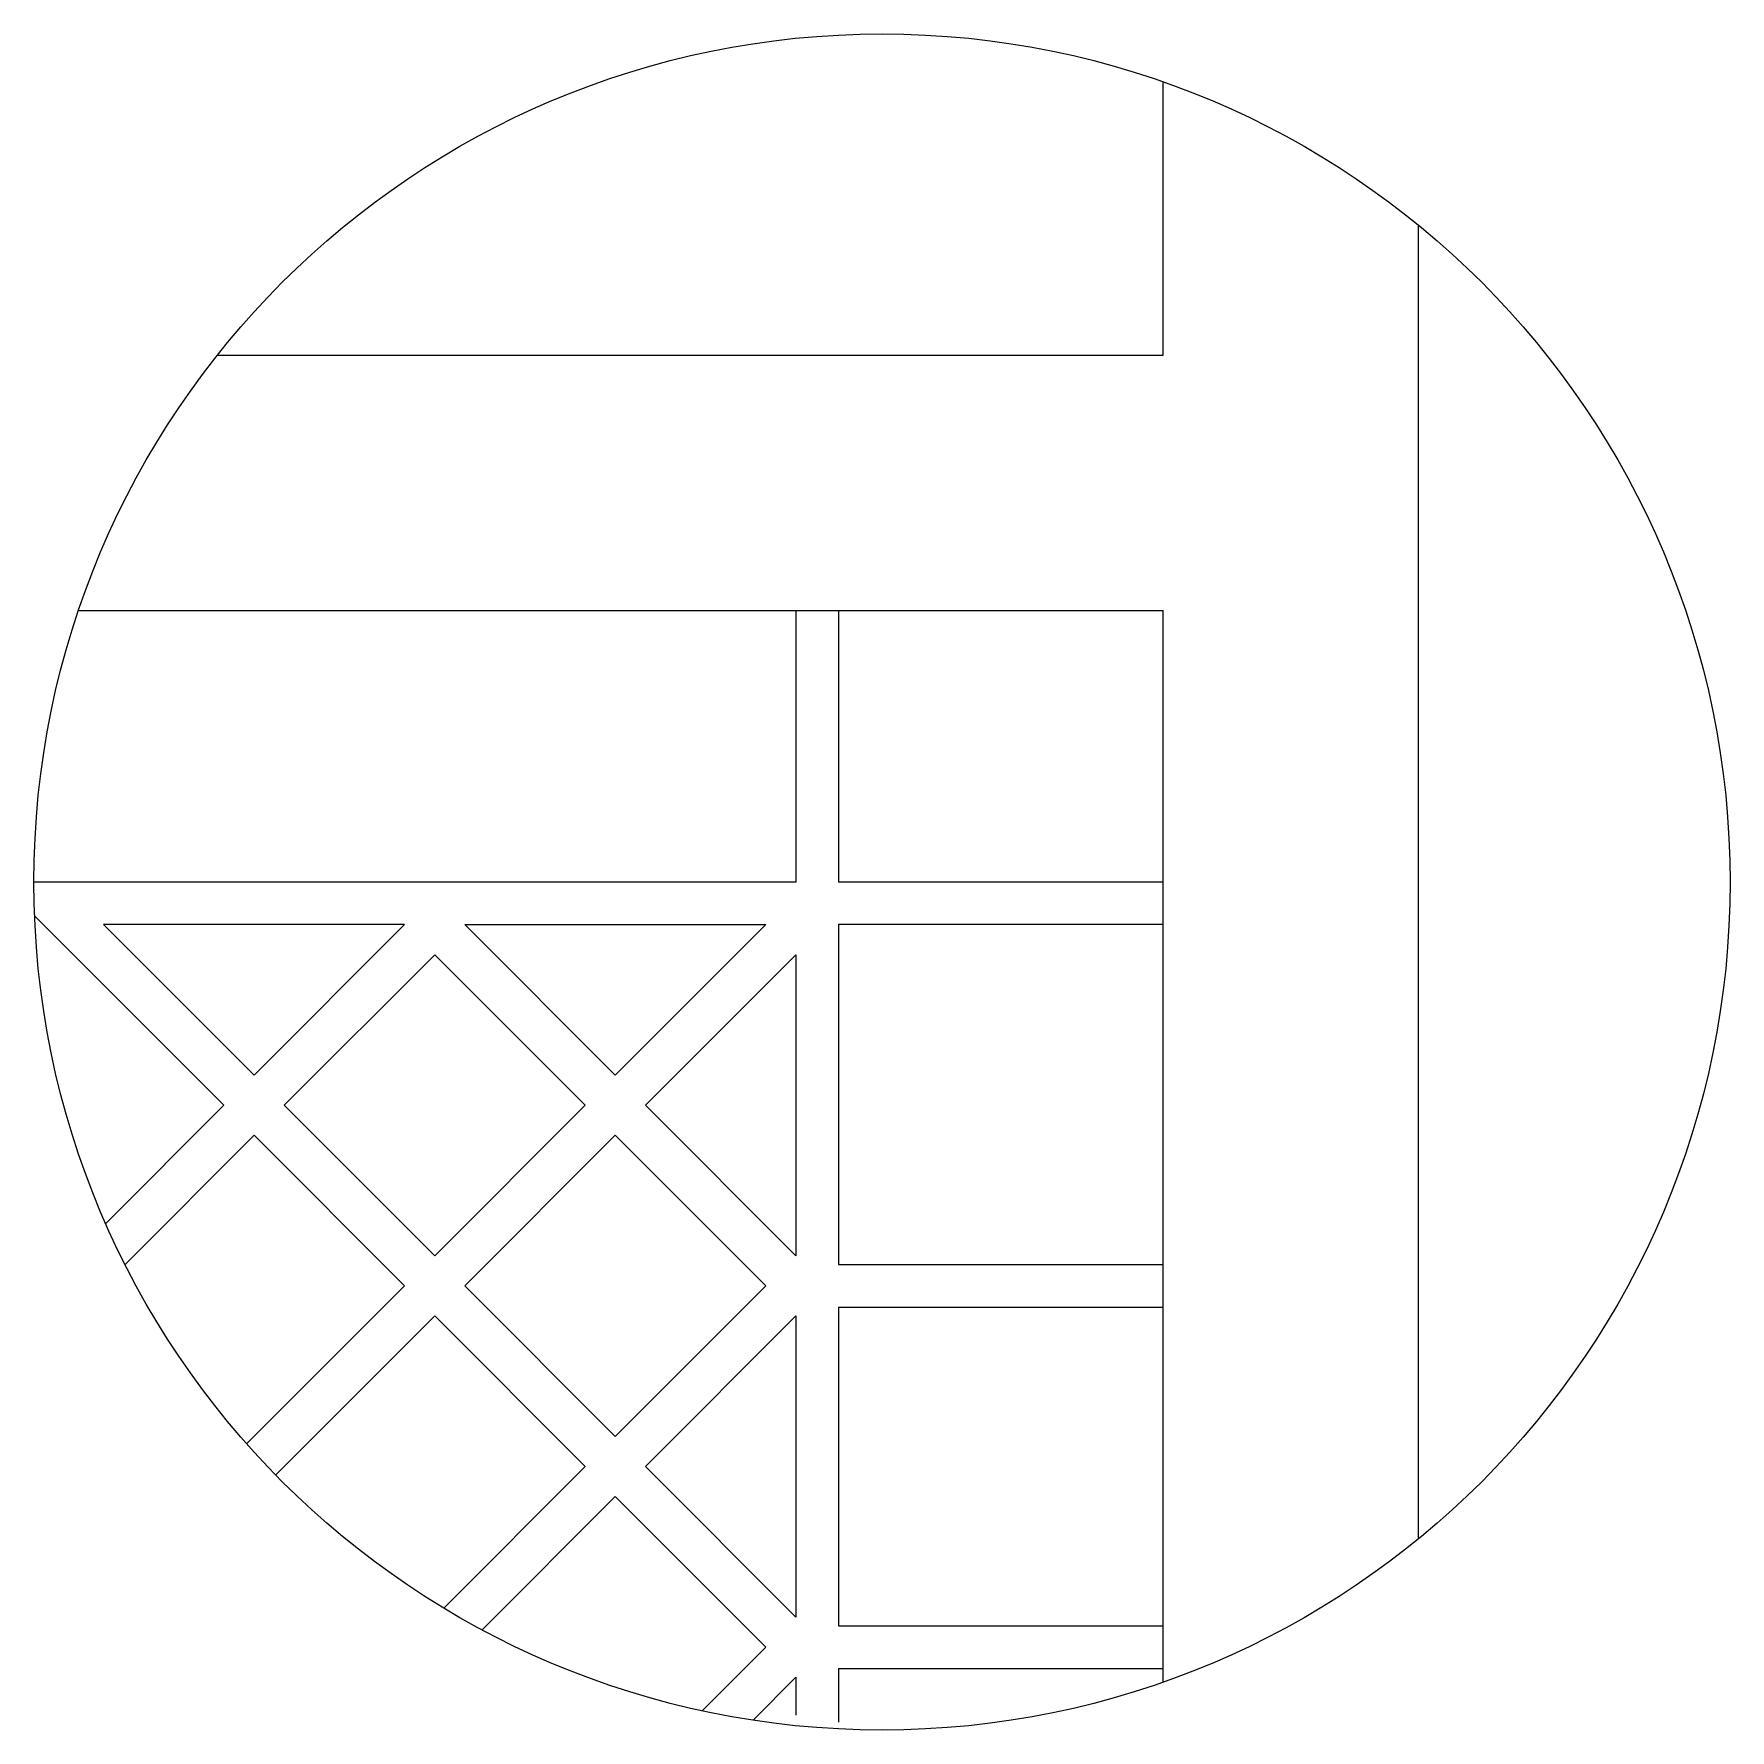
# Model space of a CAD drawing. Header units: metres. Extents: x 456 to 5370, y 49 to 3468.
# Drawn here: x 2306 to 3501, y 2273 to 3468 of the extents above; entities that cross this region are included whole.
import ezdxf

# ---------------------------------------------------------------- set-up
doc = ezdxf.new("R2010")
doc.units = ezdxf.units.M

# ---------------------------------------------------------------- blocks, each defined once
blk = doc.blocks.new('dasf sdaf')
at = {"color": 0}
for p, q in [((599739.67, -839877.75), (599739.67, -839813.59)), ((599799.67, -840155.75), (599799.67, -839847.26)), ((599517.59, -839877.75), (599739.67, -839877.75)), ((599484.96, -839937.75), (599739.67, -839937.75)), ((599739.67, -840189.42), (599739.67, -839937.75))]:
    blk.add_line(p, q, dxfattribs=at)
at = {"color": 8}
for p, q in [((599653.45, -839937.75), (599653.45, -840001.51)), ((599653.45, -839937.75), (599653.45, -840001.51)), ((599663.45, -839937.75), (599663.45, -840001.51)), ((599663.45, -839937.75), (599663.45, -840001.51)), ((599653.45, -840001.51), (599474.48, -840001.51)), ((599739.67, -840001.51), (599663.45, -840001.51)), ((599519.1, -840053.93), (599474.64, -840009.47)), ((599561.53, -840011.51), (599490.82, -840011.51)), ((599526.17, -840046.86), (599490.82, -840011.51)), ((599526.17, -840046.86), (599561.53, -840011.51)), ((599611.02, -840046.86), (599575.67, -840011.51)), ((599575.67, -840011.51), (599646.38, -840011.51)), ((599611.02, -840046.86), (599646.38, -840011.51)), ((599739.67, -840011.51), (599663.45, -840011.51)), ((599663.45, -840011.51), (599663.45, -840091.36)), ((599663.45, -840011.51), (599663.45, -840091.36)), ((599533.24, -840053.93), (599568.6, -840018.58)), ((599603.95, -840053.93), (599568.6, -840018.58)), ((599618.1, -840053.93), (599653.45, -840018.58)), ((599653.45, -840018.58), (599653.45, -840089.29)), ((599653.45, -840018.58), (599653.45, -840089.29)), ((599491.33, -840081.7), (599519.1, -840053.93)), ((599568.6, -840089.29), (599533.24, -840053.93)), ((599568.6, -840089.29), (599603.95, -840053.93)), ((599653.45, -840089.29), (599618.1, -840053.93)), ((599495.87, -840091.31), (599526.17, -840061)), ((599561.53, -840096.36), (599526.17, -840061)), ((599575.67, -840096.36), (599611.02, -840061)), ((599646.38, -840096.36), (599611.02, -840061)), ((599663.45, -840091.36), (599739.67, -840091.36)), ((599524.44, -840133.44), (599561.53, -840096.36)), ((599611.02, -840131.71), (599575.67, -840096.36)), ((599611.02, -840131.71), (599646.38, -840096.36)), ((599663.45, -840101.36), (599739.67, -840101.36)), ((599663.45, -840101.36), (599663.45, -840176.21)), ((599663.45, -840101.36), (599663.45, -840176.21)), ((599531.26, -840140.77), (599568.6, -840103.43)), ((599603.95, -840138.79), (599568.6, -840103.43)), ((599618.1, -840138.79), (599653.45, -840103.43)), ((599653.45, -840103.43), (599653.45, -840174.14)), ((599653.45, -840103.43), (599653.45, -840174.14)), ((599570.72, -840172.02), (599603.95, -840138.79)), ((599653.45, -840174.14), (599618.1, -840138.79)), ((599579.73, -840177.15), (599611.02, -840145.86)), ((599646.38, -840181.21), (599611.02, -840145.86)), ((599663.45, -840176.21), (599739.67, -840176.21)), ((599631.44, -840196.16), (599646.38, -840181.21)), ((599663.45, -840186.21), (599739.67, -840186.21)), ((599663.45, -840186.21), (599663.45, -840198.84)), ((599643.37, -840198.36), (599653.45, -840188.28)), ((599653.45, -840188.28), (599653.45, -840197.21))]:
    blk.add_line(p, q, dxfattribs=at)
at = {"color": 3}
blk.add_circle((599673.65, -840001.51), 199.17, dxfattribs=at)

msp = doc.modelspace()

# ---------------------------------------------------------------- block references
at = {"xscale": 3, "yscale": 3, "zscale": 3}
msp.add_blockref('dasf sdaf', (-1796117.15, 2522875.46, 1699.61), dxfattribs=at)

doc.saveas('drawing.dxf')
